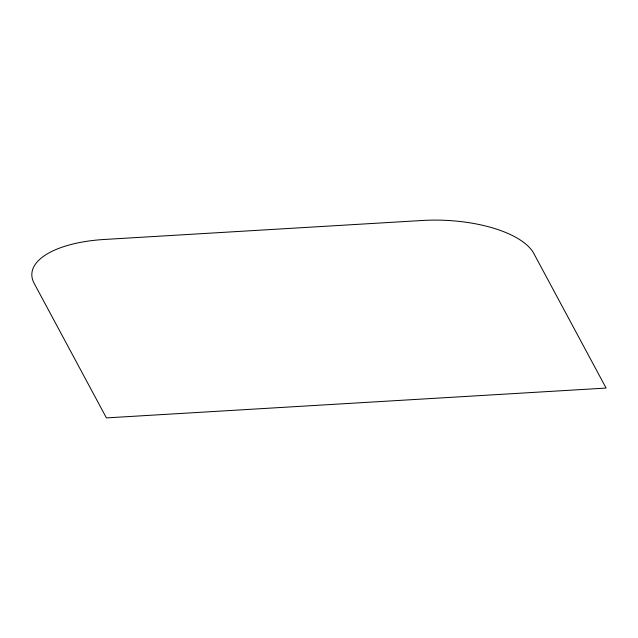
<?xml version="1.0" encoding="UTF-8"?>
<svg xmlns="http://www.w3.org/2000/svg" width="638" height="638" viewBox="0 0 638 638"><rect width="100%" height="100%" fill="white"/><g stroke="black" fill="none" stroke-linecap="round" stroke-linejoin="round"><path stroke-width="0.96" d="M422.332 220.485L104.353 239.465A93.236 38.663 2.4 0 0 34.149 283.336L106.418 417.898L606.1 388.071L533.831 253.509A93.236 38.663 2.4 0 0 422.332 220.485"/></g></svg>
